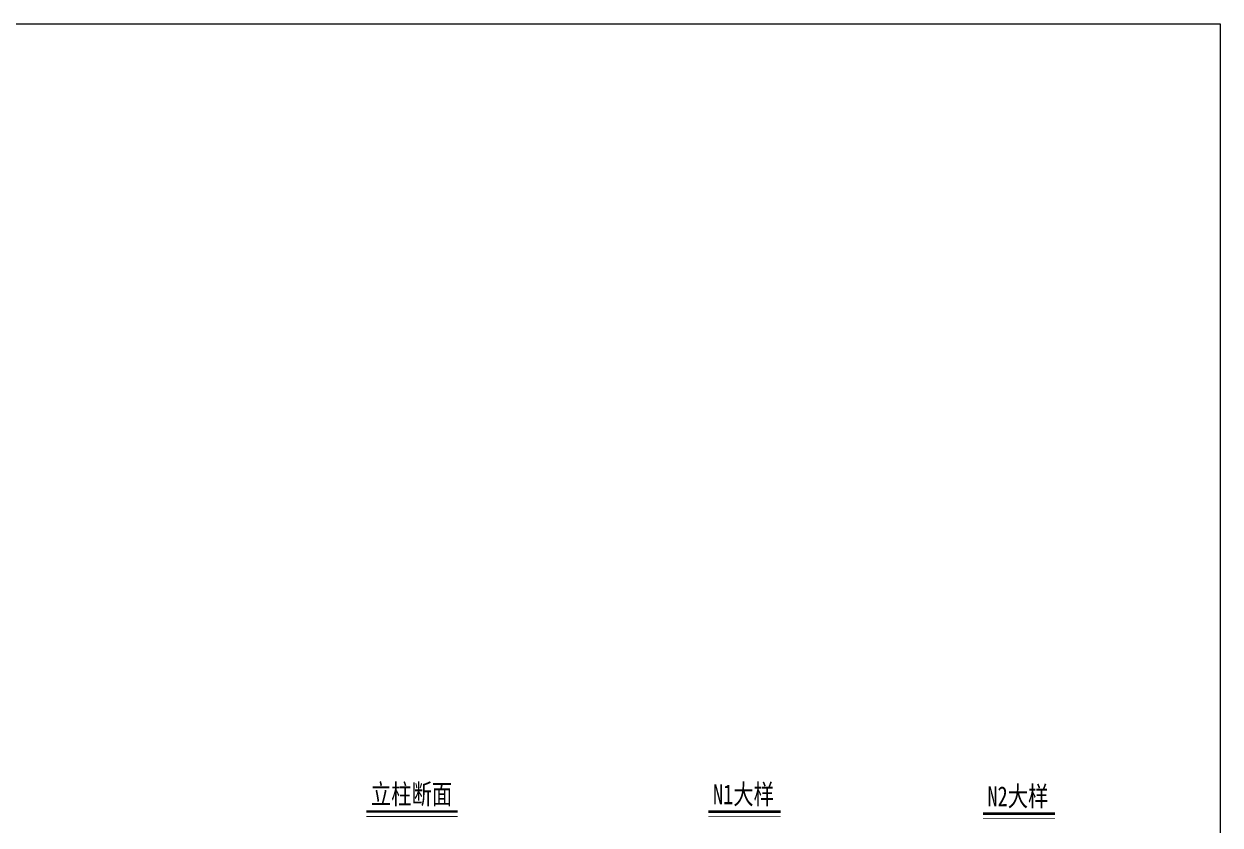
# Model space of a CAD drawing. Extents: x 98573 to 114325, y 0 to 100142.
# Drawn here: x 111920 to 114325, y 26719 to 28330 of the extents above; entities that cross this region are included whole.
import ezdxf

# ---------------------------------------------------------------- set-up
doc = ezdxf.new("R2010")
doc.units = 0
doc.header["$MEASUREMENT"] = 0
doc.layers.get('Defpoints').update_dxf_attribs({"color": 9, "lineweight": 5})
doc.layers.add('文字', color=7, linetype='Continuous', lineweight=5)
doc.layers.add('文字说明', color=7, linetype='Continuous', lineweight=5)
doc.styles.get("Standard").update_dxf_attribs({"font": '仿宋_GB2312.ttf', "width": 0.75})

msp = doc.modelspace()

# ---------------------------------------------------------------- linework, layer by layer
at = {"layer": 'Defpoints'}
msp.add_lwpolyline([(107035.54507, 28329.86125), (114324.69552, 28329.86125), (114324.69552, 18803.9795), (107035.54507, 18803.9795)], close=True, dxfattribs=at)
at = {"layer": '文字', "const_width": 5}
for points in [[(112608.2327, 26746.20738), (112792.17854, 26746.20738)], [(113296.15999, 26745.83919), (113441.34905, 26745.83919)], [(113847.88552, 26741.76009), (113993.07459, 26741.76009)]]:
    msp.add_lwpolyline(points, dxfattribs=at)
at = {"layer": '文字', "ltscale": 100, "const_width": 1.5}
for points in [[(112608.2327, 26736.20738), (112792.17854, 26736.20738)], [(113296.15999, 26735.83919), (113441.34905, 26735.83919)], [(113847.88552, 26731.76009), (113993.07459, 26731.76009)]]:
    msp.add_lwpolyline(points, dxfattribs=at)

# ---------------------------------------------------------------- texts
at = {"layer": '文字说明', "width": 0.75}
for s, p in [('立柱断面', (112617.26136, 26761.20738)), ('N1大样', (113305.18866, 26760.83919)), ('N2大样', (113856.91419, 26756.76009))]:
    msp.add_text(s, height=40, dxfattribs=at).set_placement(p)

doc.saveas('drawing.dxf')
